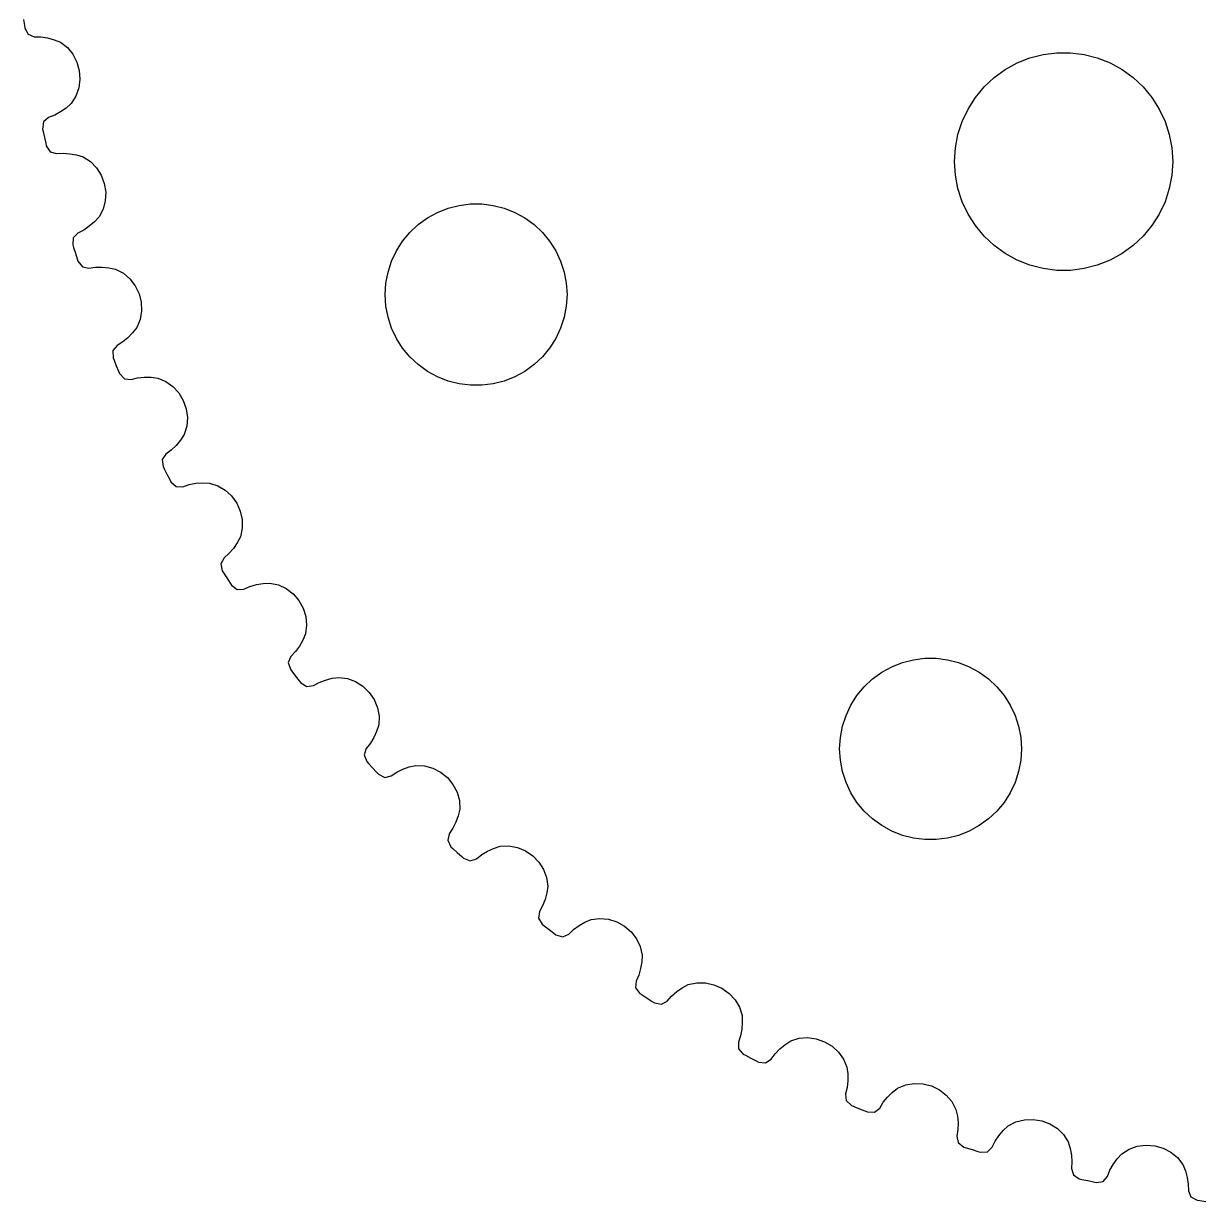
# Model space of a CAD drawing. Header units: metres. Extents: x -22.6 to 22.6, y -22.6 to 22.6.
# Drawn here: x -22.47 to -3.03, y -22.47 to -3.03 of the extents above; entities that cross this region are included whole.
import ezdxf

# ---------------------------------------------------------------- set-up
doc = ezdxf.new("R2010")
doc.units = ezdxf.units.M

msp = doc.modelspace()

# ---------------------------------------------------------------- linework, layer by layer
for p, q in [((-22.4704, -2.95828), (-22.4573, -3.05629)), ((-22.4573, -3.05629), (-22.4514, -3.09868)), ((-22.4514, -3.09868), (-22.3953, -3.20282)), ((-22.3953, -3.20282), (-22.2937, -3.24211)), ((-22.2937, -3.24211), (-22.1835, -3.24538)), ((-22.1835, -3.24538), (-22.0743, -3.26216)), ((-22.0743, -3.26216), (-21.9668, -3.29213)), ((-21.9668, -3.29213), (-21.8618, -3.33492)), ((-21.8618, -3.33492), (-21.7477, -3.42226)), ((-21.7477, -3.42226), (-21.6568, -3.53267)), ((-21.6568, -3.53267), (-21.5908, -3.66052)), ((-21.5908, -3.66052), (-21.5515, -3.80011)), ((-6.26749, -3.7832), (-6.0694, -3.6743)), ((-6.0694, -3.6743), (-5.85922, -3.59109)), ((-5.85922, -3.59109), (-5.64027, -3.53488)), ((-5.64027, -3.53488), (-5.41602, -3.50655)), ((-5.41602, -3.50655), (-5.18997, -3.50655)), ((-5.18997, -3.50655), (-4.96571, -3.53488)), ((-4.96571, -3.53488), (-4.74677, -3.59109)), ((-4.74677, -3.59109), (-4.53659, -3.6743)), ((-4.53659, -3.6743), (-4.3385, -3.7832)), ((-21.5515, -3.80011), (-21.5407, -3.94472)), ((-6.45035, -3.91606), (-6.26749, -3.7832)), ((-4.3385, -3.7832), (-4.15562, -3.91606)), ((-21.5407, -3.94472), (-21.559, -4.08742)), ((-6.75922, -4.24498), (-6.61514, -4.0708)), ((-6.61514, -4.0708), (-6.45035, -3.91606)), ((-4.15562, -3.91606), (-3.99084, -4.0708)), ((-3.99084, -4.0708), (-3.84676, -4.24498)), ((-21.6066, -4.22226), (-21.6839, -4.34335)), ((-21.559, -4.08742), (-21.6066, -4.22226)), ((-6.88034, -4.43584), (-6.75922, -4.24498)), ((-3.84676, -4.24498), (-3.72565, -4.43584)), ((-21.768, -4.4193), (-21.8588, -4.48425)), ((-21.6839, -4.34335), (-21.768, -4.4193)), ((-6.97659, -4.64037), (-6.88034, -4.43584)), ((-3.72565, -4.43584), (-3.62939, -4.64037)), ((-22.1402, -4.64984), (-22.1573, -4.76701)), ((-22.058, -4.57828), (-22.1402, -4.64984)), ((-21.9557, -4.53749), (-22.058, -4.57828)), ((-21.8588, -4.48425), (-21.9557, -4.53749)), ((-7.04645, -4.85535), (-6.97659, -4.64037)), ((-3.62939, -4.64037), (-3.55954, -4.85535)), ((-22.1573, -4.76701), (-22.1483, -4.80885)), ((-22.1483, -4.80885), (-22.1271, -4.90544)), ((-7.08879, -5.07739), (-7.04645, -4.85535)), ((-3.55954, -4.85535), (-3.51718, -5.07739)), ((-22.1271, -4.90544), (-22.1055, -5.00195)), ((-22.1055, -5.00195), (-22.0959, -5.04366)), ((-22.0959, -5.04366), (-22.031, -5.14252)), ((-22.031, -5.14252), (-21.9263, -5.17279)), ((-21.9263, -5.17279), (-21.8163, -5.16644)), ((-21.8163, -5.16644), (-21.706, -5.17365)), ((-21.706, -5.17365), (-21.5963, -5.19414)), ((-21.5963, -5.19414), (-21.4879, -5.2276)), ((-21.4879, -5.2276), (-21.3667, -5.30467)), ((-7.103, -5.30299), (-7.08879, -5.07739)), ((-3.51718, -5.07739), (-3.50299, -5.30299)), ((-21.3667, -5.30467), (-21.2665, -5.40674)), ((-21.2665, -5.40674), (-21.1896, -5.52835)), ((-7.08879, -5.52859), (-7.103, -5.30299)), ((-3.50299, -5.30299), (-3.51718, -5.52859)), ((-21.1896, -5.52835), (-21.1383, -5.66399)), ((-7.04645, -5.75064), (-7.08879, -5.52859)), ((-3.51718, -5.52859), (-3.55954, -5.75064)), ((-21.1383, -5.66399), (-21.1149, -5.8071)), ((-21.1149, -5.8071), (-21.1207, -5.95085)), ((-6.97659, -5.96562), (-7.04645, -5.75064)), ((-3.55954, -5.75064), (-3.62939, -5.96562)), ((-21.1207, -5.95085), (-21.1564, -6.08934)), ((-15.4635, -6.07341), (-15.2811, -6.02657)), ((-15.2811, -6.02657), (-15.0942, -6.00294)), ((-15.0942, -6.00294), (-14.9058, -6.00294)), ((-14.9058, -6.00294), (-14.7189, -6.02657)), ((-14.7189, -6.02657), (-14.5365, -6.07341)), ((-6.88034, -6.17015), (-6.97659, -5.96562)), ((-3.62939, -5.96562), (-3.72565, -6.17015)), ((-21.2229, -6.21671), (-21.3, -6.2997)), ((-21.1564, -6.08934), (-21.2229, -6.21671)), ((-15.8037, -6.23351), (-15.6387, -6.14275)), ((-15.6387, -6.14275), (-15.4635, -6.07341)), ((-14.5365, -6.07341), (-14.3613, -6.14275)), ((-14.3613, -6.14275), (-14.1963, -6.23351)), ((-6.75922, -6.36101), (-6.88034, -6.17015)), ((-3.72565, -6.17015), (-3.84676, -6.36101)), ((-21.3848, -6.37231), (-21.4767, -6.43379)), ((-21.3, -6.2997), (-21.3848, -6.37231)), ((-16.0934, -6.47318), (-15.9561, -6.34422)), ((-15.9561, -6.34422), (-15.8037, -6.23351)), ((-14.1963, -6.23351), (-14.0439, -6.34422)), ((-14.0439, -6.34422), (-13.9065, -6.47318)), ((-6.61514, -6.53517), (-6.75922, -6.36101)), ((-3.84676, -6.36101), (-3.99084, -6.53517)), ((-21.6507, -6.56178), (-21.6575, -6.68001)), ((-21.5751, -6.48334), (-21.6507, -6.56178)), ((-21.4767, -6.43379), (-21.5751, -6.48334)), ((-16.2135, -6.61832), (-16.0934, -6.47318)), ((-13.9065, -6.47318), (-13.7865, -6.61832)), ((-6.45035, -6.68991), (-6.61514, -6.53517)), ((-3.99084, -6.53517), (-4.15562, -6.68991)), ((-21.6575, -6.68001), (-21.6449, -6.7209)), ((-21.6449, -6.7209), (-21.6153, -6.81528)), ((-16.3947, -6.9478), (-16.3145, -6.77736)), ((-16.3145, -6.77736), (-16.2135, -6.61832)), ((-13.7865, -6.61832), (-13.6855, -6.77736)), ((-13.6855, -6.77736), (-13.6053, -6.9478)), ((-6.26749, -6.82278), (-6.45035, -6.68991)), ((-4.15562, -6.68991), (-4.3385, -6.82278)), ((-21.6153, -6.81528), (-21.5854, -6.90953)), ((-21.5854, -6.90953), (-21.5723, -6.95026)), ((-21.5723, -6.95026), (-21.4989, -7.04308)), ((-16.4529, -7.12695), (-16.3947, -6.9478)), ((-13.6053, -6.9478), (-13.5471, -7.12695)), ((-6.0694, -6.93169), (-6.26749, -6.82278)), ((-5.85922, -7.01489), (-6.0694, -6.93169)), ((-4.53659, -6.93169), (-4.74677, -7.01489)), ((-4.3385, -6.82278), (-4.53659, -6.93169)), ((-21.4989, -7.04308), (-21.392, -7.0641)), ((-21.392, -7.0641), (-21.2829, -7.0482)), ((-21.2829, -7.0482), (-21.1725, -7.04576)), ((-21.1725, -7.04576), (-21.0614, -7.05661)), ((-21.0614, -7.05661), (-20.9505, -7.08051)), ((-20.9505, -7.08051), (-20.823, -7.14671)), ((-20.823, -7.14671), (-20.7143, -7.23965)), ((-16.4882, -7.312), (-16.4529, -7.12695)), ((-13.5471, -7.12695), (-13.5118, -7.312)), ((-5.64027, -7.07111), (-5.85922, -7.01489)), ((-5.41602, -7.09944), (-5.64027, -7.07111)), ((-5.18997, -7.09944), (-5.41602, -7.09944)), ((-4.96571, -7.07111), (-5.18997, -7.09944)), ((-4.74677, -7.01489), (-4.96571, -7.07111)), ((-20.7143, -7.23965), (-20.6272, -7.35411)), ((-20.6272, -7.35411), (-20.5642, -7.48477)), ((-16.5, -7.5), (-16.4882, -7.312)), ((-13.5118, -7.312), (-13.5, -7.5)), ((-20.5642, -7.48477), (-20.5285, -7.62529)), ((-16.4882, -7.68799), (-16.5, -7.5)), ((-13.5, -7.5), (-13.5118, -7.68799)), ((-20.5217, -7.769), (-20.5452, -7.91006)), ((-20.5285, -7.62529), (-20.5217, -7.769)), ((-16.4529, -7.87303), (-16.4882, -7.68799)), ((-13.5118, -7.68799), (-13.5471, -7.87303)), ((-20.5452, -7.91006), (-20.6003, -8.04276)), ((-16.3947, -8.05219), (-16.4529, -7.87303)), ((-13.5471, -7.87303), (-13.6053, -8.05219)), ((-20.6699, -8.13214), (-20.748, -8.21187)), ((-20.6003, -8.04276), (-20.6699, -8.13214)), ((-16.3145, -8.22263), (-16.3947, -8.05219)), ((-13.6053, -8.05219), (-13.6855, -8.22263)), ((-20.9279, -8.33907), (-20.9964, -8.4238)), ((-20.8342, -8.28113), (-20.9279, -8.33907)), ((-20.748, -8.21187), (-20.8342, -8.28113)), ((-16.2135, -8.38167), (-16.3145, -8.22263)), ((-13.6855, -8.22263), (-13.7865, -8.38167)), ((-20.9964, -8.4238), (-20.9928, -8.54216)), ((-20.9928, -8.54216), (-20.9767, -8.5818)), ((-16.0934, -8.52681), (-16.2135, -8.38167)), ((-15.9561, -8.65576), (-16.0934, -8.52681)), ((-13.9065, -8.52681), (-14.0439, -8.65576)), ((-13.7865, -8.38167), (-13.9065, -8.52681)), ((-20.9767, -8.5818), (-20.9391, -8.67325)), ((-20.9391, -8.67325), (-20.901, -8.76453)), ((-15.8037, -8.76648), (-15.9561, -8.65576)), ((-14.0439, -8.65576), (-14.1963, -8.76648)), ((-20.901, -8.76453), (-20.8844, -8.80396)), ((-20.8844, -8.80396), (-20.8033, -8.89003)), ((-20.8033, -8.89003), (-20.6949, -8.90166)), ((-20.6949, -8.90166), (-20.5877, -8.87631)), ((-20.5877, -8.87631), (-20.4778, -8.86426)), ((-20.4778, -8.86426), (-20.3662, -8.86537)), ((-20.3662, -8.86537), (-20.2537, -8.87952)), ((-20.2537, -8.87952), (-20.1209, -8.93437)), ((-20.1209, -8.93437), (-20.0045, -9.01749)), ((-15.6387, -8.85724), (-15.8037, -8.76648)), ((-15.4635, -8.92657), (-15.6387, -8.85724)), ((-15.2811, -8.97342), (-15.4635, -8.92657)), ((-14.5365, -8.92657), (-14.7189, -8.97342)), ((-14.3613, -8.85724), (-14.5365, -8.92657)), ((-14.1963, -8.76648), (-14.3613, -8.85724)), ((-20.0045, -9.01749), (-19.9077, -9.1239)), ((-19.9077, -9.1239), (-19.8336, -9.24858)), ((-15.0942, -8.99704), (-15.2811, -8.97342)), ((-14.9058, -8.99704), (-15.0942, -8.99704)), ((-14.7189, -8.97342), (-14.9058, -8.99704)), ((-19.8336, -9.24858), (-19.7858, -9.38545)), ((-19.7858, -9.38545), (-19.7664, -9.52802)), ((-19.7664, -9.52802), (-19.7776, -9.67059)), ((-19.7776, -9.67059), (-19.8209, -9.80757)), ((-19.8825, -9.90269), (-19.9534, -9.98894)), ((-19.8209, -9.80757), (-19.8825, -9.90269)), ((-20.0332, -10.0654), (-20.1215, -10.1313)), ((-19.9534, -9.98894), (-20.0332, -10.0654)), ((-20.1215, -10.1313), (-20.1823, -10.2217)), ((-20.1823, -10.2217), (-20.1685, -10.3393)), ((-20.1685, -10.3393), (-20.149, -10.3774)), ((-20.149, -10.3774), (-20.1035, -10.4652)), ((-20.1035, -10.4652), (-20.0576, -10.5528)), ((-20.0576, -10.5528), (-20.0376, -10.5907)), ((-20.0376, -10.5907), (-19.9493, -10.6693)), ((-19.9493, -10.6693), (-19.8403, -10.6715)), ((-19.8403, -10.6715), (-19.7357, -10.6369)), ((-19.7357, -10.6369), (-19.6273, -10.6153)), ((-19.6273, -10.6153), (-19.516, -10.6067)), ((-19.516, -10.6067), (-19.4027, -10.6109)), ((-19.4027, -10.6109), (-19.2657, -10.654)), ((-19.2657, -10.654), (-19.1425, -10.7267)), ((-19.1425, -10.7267), (-19.0368, -10.8242)), ((-19.0368, -10.8242), (-18.9521, -10.942)), ((-18.9521, -10.942), (-18.8925, -11.0742)), ((-18.8925, -11.0742), (-18.8608, -11.2145)), ((-18.8608, -11.2145), (-18.8595, -11.3575)), ((-18.8595, -11.3575), (-18.8907, -11.4978)), ((-18.9438, -11.5979), (-19.0069, -11.69)), ((-18.8907, -11.4978), (-18.9438, -11.5979)), ((-19.1619, -11.8465), (-19.2146, -11.9418)), ((-19.0797, -11.7731), (-19.1619, -11.8465)), ((-19.0069, -11.69), (-19.0797, -11.7731)), ((-19.2146, -11.9418), (-19.1906, -12.0578)), ((-19.1906, -12.0578), (-19.1678, -12.094)), ((-19.1678, -12.094), (-19.1149, -12.1775)), ((-19.1149, -12.1775), (-19.0616, -12.2608)), ((-19.0616, -12.2608), (-19.0383, -12.2967)), ((-19.0383, -12.2967), (-18.9435, -12.3674)), ((-18.9435, -12.3674), (-18.8347, -12.3601)), ((-18.8347, -12.3601), (-18.7335, -12.3165)), ((-18.7335, -12.3165), (-18.6275, -12.2855)), ((-18.6275, -12.2855), (-18.5173, -12.2672)), ((-18.5173, -12.2672), (-18.4041, -12.2616)), ((-18.4041, -12.2616), (-18.2638, -12.2926)), ((-18.2638, -12.2926), (-18.1347, -12.3542)), ((-18.1347, -12.3542), (-18.0209, -12.4422)), ((-18.0209, -12.4422), (-17.9263, -12.5522)), ((-17.9263, -12.5522), (-17.8554, -12.6786)), ((-17.8554, -12.6786), (-17.8116, -12.8157)), ((-17.8116, -12.8157), (-17.7978, -12.958)), ((-17.7978, -12.958), (-17.8167, -13.1004)), ((-17.8608, -13.2048), (-17.9157, -13.302)), ((-17.8167, -13.1004), (-17.8608, -13.2048)), ((-17.981, -13.3912), (-18.0565, -13.4715)), ((-17.9157, -13.302), (-17.981, -13.3912)), ((-18.0565, -13.4715), (-18.1007, -13.571)), ((-18.1007, -13.571), (-18.0667, -13.6844)), ((-8.13866, -13.6427), (-7.96352, -13.5734)), ((-7.96352, -13.5734), (-7.78107, -13.5266)), ((-7.78107, -13.5266), (-7.59418, -13.5029)), ((-7.59418, -13.5029), (-7.40581, -13.5029)), ((-7.40581, -13.5029), (-7.21892, -13.5266)), ((-7.21892, -13.5266), (-7.03647, -13.5734)), ((-7.03647, -13.5734), (-6.86133, -13.6427)), ((-18.0667, -13.6844), (-18.0408, -13.7186)), ((-18.0408, -13.7186), (-17.9808, -13.7971)), ((-17.9808, -13.7971), (-17.9204, -13.8755)), ((-8.45613, -13.8442), (-8.30373, -13.7335)), ((-8.30373, -13.7335), (-8.13866, -13.6427)), ((-6.86133, -13.6427), (-6.69626, -13.7335)), ((-6.69626, -13.7335), (-6.54385, -13.8442)), ((-17.9204, -13.8755), (-17.8941, -13.9093)), ((-17.8941, -13.9093), (-17.7935, -13.9714)), ((-17.7935, -13.9714), (-17.6858, -13.9546)), ((-17.6858, -13.9546), (-17.5888, -13.9023)), ((-17.5888, -13.9023), (-17.4858, -13.8623)), ((-17.4858, -13.8623), (-17.3777, -13.8345)), ((-17.3777, -13.8345), (-17.2654, -13.819)), ((-17.2654, -13.819), (-17.1229, -13.8376)), ((-17.1229, -13.8376), (-16.989, -13.8878)), ((-16.989, -13.8878), (-16.8679, -13.9655)), ((-16.8679, -13.9655), (-16.7641, -14.0668)), ((-8.71352, -14.1183), (-8.59344, -13.9732)), ((-8.59344, -13.9732), (-8.45613, -13.8442)), ((-6.54385, -13.8442), (-6.40654, -13.9732)), ((-6.40654, -13.9732), (-6.28647, -14.1183)), ((-16.7641, -14.0668), (-16.6824, -14.1866)), ((-16.6824, -14.1866), (-16.6269, -14.3193)), ((-8.81445, -14.2774), (-8.71352, -14.1183)), ((-6.28647, -14.1183), (-6.18553, -14.2774)), ((-16.6269, -14.3193), (-16.6008, -14.4599)), ((-8.89465, -14.4478), (-8.81445, -14.2774)), ((-6.18553, -14.2774), (-6.10533, -14.4478)), ((-16.6008, -14.4599), (-16.6071, -14.6034)), ((-8.95287, -14.627), (-8.89465, -14.4478)), ((-6.10533, -14.4478), (-6.04712, -14.627)), ((-16.642, -14.7112), (-16.6882, -14.8129)), ((-16.6071, -14.6034), (-16.642, -14.7112)), ((-8.98816, -14.812), (-8.95287, -14.627)), ((-6.04712, -14.627), (-6.01183, -14.812)), ((-16.7454, -14.9074), (-16.8137, -14.9939)), ((-16.6882, -14.8129), (-16.7454, -14.9074)), ((-9, -15), (-8.98816, -14.812)), ((-6.01183, -14.812), (-6, -15)), ((-16.8137, -14.9939), (-16.849, -15.097)), ((-16.849, -15.097), (-16.8052, -15.207)), ((-8.98816, -15.188), (-9, -15)), ((-6, -15), (-6.01183, -15.188)), ((-16.8052, -15.207), (-16.7765, -15.2387)), ((-16.7765, -15.2387), (-16.7099, -15.3118)), ((-16.7099, -15.3118), (-16.6429, -15.3845)), ((-16.3102, -15.3824), (-16.2111, -15.3335)), ((-16.2111, -15.3335), (-16.1058, -15.2964)), ((-16.1058, -15.2964), (-15.9953, -15.2712)), ((-15.9953, -15.2712), (-15.8517, -15.2773)), ((-15.8517, -15.2773), (-15.7139, -15.3156)), ((-15.7139, -15.3156), (-15.5866, -15.3825)), ((-8.95287, -15.373), (-8.98816, -15.188)), ((-6.01183, -15.188), (-6.04712, -15.373)), ((-16.6429, -15.3845), (-16.6138, -15.4159)), ((-16.6138, -15.4159), (-16.5081, -15.469)), ((-16.5081, -15.469), (-16.4023, -15.4429)), ((-16.4023, -15.4429), (-16.3102, -15.3824)), ((-15.5866, -15.3825), (-15.4743, -15.4743)), ((-15.4743, -15.4743), (-15.3825, -15.5866)), ((-8.89465, -15.5522), (-8.95287, -15.373)), ((-8.81445, -15.7226), (-8.89465, -15.5522)), ((-6.10533, -15.5522), (-6.18553, -15.7226)), ((-6.04712, -15.373), (-6.10533, -15.5522)), ((-15.3825, -15.5866), (-15.3156, -15.7139)), ((-15.3156, -15.7139), (-15.2773, -15.8517)), ((-8.71352, -15.8817), (-8.81445, -15.7226)), ((-6.18553, -15.7226), (-6.28647, -15.8817)), ((-15.2773, -15.8517), (-15.2712, -15.9953)), ((-8.59344, -16.0268), (-8.71352, -15.8817)), ((-6.28647, -15.8817), (-6.40654, -16.0268)), ((-15.2965, -16.1057), (-15.3336, -16.211)), ((-15.2712, -15.9953), (-15.2965, -16.1057)), ((-8.45613, -16.1558), (-8.59344, -16.0268)), ((-6.40654, -16.0268), (-6.54385, -16.1558)), ((-15.3824, -16.3102), (-15.4429, -16.4023)), ((-15.3336, -16.211), (-15.3824, -16.3102)), ((-8.30373, -16.2665), (-8.45613, -16.1558)), ((-8.13866, -16.3572), (-8.30373, -16.2665)), ((-6.69626, -16.2665), (-6.86133, -16.3572)), ((-6.54385, -16.1558), (-6.69626, -16.2665)), ((-15.4429, -16.4023), (-15.4691, -16.508)), ((-15.4691, -16.508), (-15.4159, -16.6138)), ((-7.96352, -16.4266), (-8.13866, -16.3572)), ((-7.78107, -16.4734), (-7.96352, -16.4266)), ((-7.59418, -16.497), (-7.78107, -16.4734)), ((-7.40581, -16.497), (-7.59418, -16.497)), ((-7.21892, -16.4734), (-7.40581, -16.497)), ((-7.03647, -16.4266), (-7.21892, -16.4734)), ((-6.86133, -16.3572), (-7.03647, -16.4266)), ((-15.4159, -16.6138), (-15.3845, -16.6429)), ((-15.3845, -16.6429), (-15.3118, -16.7099)), ((-15.3118, -16.7099), (-15.2387, -16.7765)), ((-14.9075, -16.7454), (-14.813, -16.688)), ((-14.813, -16.688), (-14.7114, -16.6419)), ((-14.7114, -16.6419), (-14.6034, -16.6071)), ((-14.6034, -16.6071), (-14.4599, -16.6008)), ((-14.4599, -16.6008), (-14.3193, -16.6269)), ((-14.3193, -16.6269), (-14.1866, -16.6824)), ((-14.1866, -16.6824), (-14.0668, -16.7641)), ((-15.2387, -16.7765), (-15.207, -16.8052)), ((-15.207, -16.8052), (-15.0971, -16.8489)), ((-15.0971, -16.8489), (-14.9939, -16.8137)), ((-14.9939, -16.8137), (-14.9075, -16.7454)), ((-14.0668, -16.7641), (-13.9655, -16.8679)), ((-13.9655, -16.8679), (-13.8878, -16.989)), ((-13.8878, -16.989), (-13.8376, -17.1229)), ((-13.8376, -17.1229), (-13.819, -17.2654)), ((-13.819, -17.2654), (-13.8346, -17.3776)), ((-13.8624, -17.4857), (-13.9024, -17.5888)), ((-13.8346, -17.3776), (-13.8624, -17.4857)), ((-13.9546, -17.6858), (-13.9715, -17.7934)), ((-13.9024, -17.5888), (-13.9546, -17.6858)), ((-13.9715, -17.7934), (-13.9093, -17.8941)), ((-13.3022, -17.9156), (-13.205, -17.8607)), ((-13.205, -17.8607), (-13.1004, -17.8167)), ((-13.1004, -17.8167), (-12.958, -17.7978)), ((-12.958, -17.7978), (-12.8157, -17.8116)), ((-12.8157, -17.8116), (-12.6786, -17.8554)), ((-12.6786, -17.8554), (-12.5522, -17.9263)), ((-13.9093, -17.8941), (-13.8755, -17.9204)), ((-13.8755, -17.9204), (-13.7971, -17.9808)), ((-13.7971, -17.9808), (-13.7186, -18.0408)), ((-13.7186, -18.0408), (-13.6844, -18.0667)), ((-13.6844, -18.0667), (-13.5712, -18.1006)), ((-13.5712, -18.1006), (-13.4715, -18.0565)), ((-13.4715, -18.0565), (-13.3913, -17.9809)), ((-13.3913, -17.9809), (-13.3022, -17.9156)), ((-12.5522, -17.9263), (-12.4422, -18.0209)), ((-12.4422, -18.0209), (-12.3542, -18.1347)), ((-12.3542, -18.1347), (-12.2926, -18.2638)), ((-12.2926, -18.2638), (-12.2616, -18.4041)), ((-12.2616, -18.4041), (-12.2674, -18.5172)), ((-12.2857, -18.6274), (-12.3165, -18.7335)), ((-12.2674, -18.5172), (-12.2857, -18.6274)), ((-12.3601, -18.8347), (-12.3675, -18.9434)), ((-12.3165, -18.7335), (-12.3601, -18.8347)), ((-11.4978, -18.8907), (-11.3575, -18.8595)), ((-11.3575, -18.8595), (-11.2145, -18.8608)), ((-11.2145, -18.8608), (-11.0742, -18.8925)), ((-12.3675, -18.9434), (-12.2967, -19.0383)), ((-12.2967, -19.0383), (-12.2608, -19.0616)), ((-11.7732, -19.0797), (-11.6901, -19.0068)), ((-11.6901, -19.0068), (-11.598, -18.9437)), ((-11.598, -18.9437), (-11.4978, -18.8907)), ((-11.0742, -18.8925), (-10.942, -18.9521)), ((-10.942, -18.9521), (-10.8242, -19.0368)), ((-10.8242, -19.0368), (-10.7267, -19.1425)), ((-12.2608, -19.0616), (-12.1775, -19.1149)), ((-12.1775, -19.1149), (-12.094, -19.1678)), ((-12.094, -19.1678), (-12.0578, -19.1906)), ((-12.0578, -19.1906), (-11.9419, -19.2146)), ((-11.9419, -19.2146), (-11.8465, -19.1619)), ((-11.8465, -19.1619), (-11.7732, -19.0797)), ((-10.7267, -19.1425), (-10.654, -19.2657)), ((-10.654, -19.2657), (-10.6109, -19.4027)), ((-10.6109, -19.4027), (-10.6068, -19.5159)), ((-10.6154, -19.6272), (-10.6369, -19.7357)), ((-10.6068, -19.5159), (-10.6154, -19.6272)), ((-10.6369, -19.7357), (-10.6715, -19.8403)), ((-9.90285, -19.8824), (-9.80757, -19.8209)), ((-9.80757, -19.8209), (-9.67059, -19.7776)), ((-9.67059, -19.7776), (-9.52802, -19.7664)), ((-9.52802, -19.7664), (-9.38545, -19.7858)), ((-9.38545, -19.7858), (-9.24858, -19.8336)), ((-9.24858, -19.8336), (-9.1239, -19.9077)), ((-10.6715, -19.8403), (-10.6694, -19.9492)), ((-10.6694, -19.9492), (-10.5907, -20.0376)), ((-10.0655, -20.0331), (-9.98907, -19.9533)), ((-9.98907, -19.9533), (-9.90285, -19.8824)), ((-9.1239, -19.9077), (-9.01749, -20.0045)), ((-9.01749, -20.0045), (-8.93437, -20.1209)), ((-10.5907, -20.0376), (-10.5528, -20.0576)), ((-10.5528, -20.0576), (-10.4652, -20.1035)), ((-10.4652, -20.1035), (-10.3774, -20.149)), ((-10.3774, -20.149), (-10.3393, -20.1685)), ((-10.3393, -20.1685), (-10.2218, -20.1822)), ((-10.2218, -20.1822), (-10.1313, -20.1215)), ((-10.1313, -20.1215), (-10.0655, -20.0331)), ((-8.93437, -20.1209), (-8.87952, -20.2537)), ((-8.87952, -20.2537), (-8.86552, -20.3661)), ((-8.86552, -20.3661), (-8.8644, -20.4778)), ((-8.87636, -20.5876), (-8.90166, -20.6949)), ((-8.8644, -20.4778), (-8.87636, -20.5876)), ((-8.13231, -20.6698), (-8.04276, -20.6003)), ((-8.04276, -20.6003), (-7.91006, -20.5452)), ((-7.91006, -20.5452), (-7.769, -20.5217)), ((-7.769, -20.5217), (-7.62529, -20.5285)), ((-7.62529, -20.5285), (-7.48477, -20.5642)), ((-7.48477, -20.5642), (-7.35411, -20.6272)), ((-8.90166, -20.6949), (-8.89015, -20.8032)), ((-8.89015, -20.8032), (-8.80396, -20.8844)), ((-8.28117, -20.8342), (-8.21202, -20.748)), ((-8.21202, -20.748), (-8.13231, -20.6698)), ((-7.35411, -20.6272), (-7.23965, -20.7143)), ((-7.23965, -20.7143), (-7.14671, -20.823)), ((-8.80396, -20.8844), (-8.76453, -20.901)), ((-8.76453, -20.901), (-8.67325, -20.9391)), ((-8.67325, -20.9391), (-8.5818, -20.9767)), ((-8.5818, -20.9767), (-8.54216, -20.9928)), ((-8.54216, -20.9928), (-8.42393, -20.9963)), ((-8.42393, -20.9963), (-8.33907, -20.9279)), ((-8.33907, -20.9279), (-8.28117, -20.8342)), ((-7.14671, -20.823), (-7.08051, -20.9505)), ((-7.08051, -20.9505), (-7.05676, -21.0613)), ((-7.05676, -21.0613), (-7.04591, -21.1724)), ((-7.04591, -21.1724), (-7.04825, -21.2829)), ((-6.21671, -21.2229), (-6.08934, -21.1564)), ((-6.08934, -21.1564), (-5.95085, -21.1207)), ((-5.95085, -21.1207), (-5.8071, -21.1149)), ((-5.8071, -21.1149), (-5.66399, -21.1383)), ((-5.66399, -21.1383), (-5.52835, -21.1896)), ((-5.52835, -21.1896), (-5.40674, -21.2665)), ((-7.04825, -21.2829), (-7.0641, -21.392)), ((-6.43384, -21.4767), (-6.37247, -21.3848)), ((-6.37247, -21.3848), (-6.29987, -21.3)), ((-6.29987, -21.3), (-6.21671, -21.2229)), ((-5.40674, -21.2665), (-5.30467, -21.3667)), ((-5.30467, -21.3667), (-5.2276, -21.4879)), ((-7.0641, -21.392), (-7.0432, -21.4989)), ((-7.0432, -21.4989), (-6.95026, -21.5723)), ((-6.95026, -21.5723), (-6.90953, -21.5854)), ((-6.56192, -21.6506), (-6.48334, -21.5751)), ((-6.48334, -21.5751), (-6.43384, -21.4767)), ((-5.2276, -21.4879), (-5.19431, -21.5962)), ((-4.22226, -21.6066), (-4.08742, -21.559)), ((-4.08742, -21.559), (-3.94472, -21.5407)), ((-3.94472, -21.5407), (-3.80011, -21.5515)), ((-3.80011, -21.5515), (-3.66052, -21.5908)), ((-6.90953, -21.5854), (-6.81528, -21.6153)), ((-6.81528, -21.6153), (-6.7209, -21.6449)), ((-6.7209, -21.6449), (-6.68001, -21.6575)), ((-6.68001, -21.6575), (-6.56192, -21.6506)), ((-5.19431, -21.5962), (-5.1738, -21.7059)), ((-5.1738, -21.7059), (-5.16649, -21.8162)), ((-4.48441, -21.8588), (-4.41948, -21.768)), ((-4.41948, -21.768), (-4.34335, -21.6839)), ((-4.34335, -21.6839), (-4.22226, -21.6066)), ((-3.66052, -21.5908), (-3.53267, -21.6568)), ((-3.53267, -21.6568), (-3.42226, -21.7477)), ((-3.42226, -21.7477), (-3.33492, -21.8618)), ((-5.16649, -21.8162), (-5.17279, -21.9263)), ((-5.17279, -21.9263), (-5.14264, -22.0309)), ((-4.57828, -22.058), (-4.53755, -21.9557)), ((-4.53755, -21.9557), (-4.48441, -21.8588)), ((-3.33492, -21.8618), (-3.2923, -21.9667)), ((-3.2923, -21.9667), (-3.26231, -22.0743)), ((-5.14264, -22.0309), (-5.04366, -22.0959)), ((-5.04366, -22.0959), (-5.00195, -22.1055)), ((-5.00195, -22.1055), (-4.90544, -22.1271)), ((-4.90544, -22.1271), (-4.80885, -22.1483)), ((-4.80885, -22.1483), (-4.76701, -22.1573)), ((-4.76701, -22.1573), (-4.64998, -22.1402)), ((-4.64998, -22.1402), (-4.57828, -22.058)), ((-3.26231, -22.0743), (-3.24542, -22.1835)), ((-3.24542, -22.1835), (-3.24211, -22.2937)), ((-3.24211, -22.2937), (-3.20296, -22.3953)), ((-3.20296, -22.3953), (-3.09868, -22.4514)), ((-3.09868, -22.4514), (-3.05629, -22.4573)), ((-3.05629, -22.4573), (-2.95828, -22.4704))]:
    msp.add_line(p, q)

doc.saveas('drawing.dxf')
